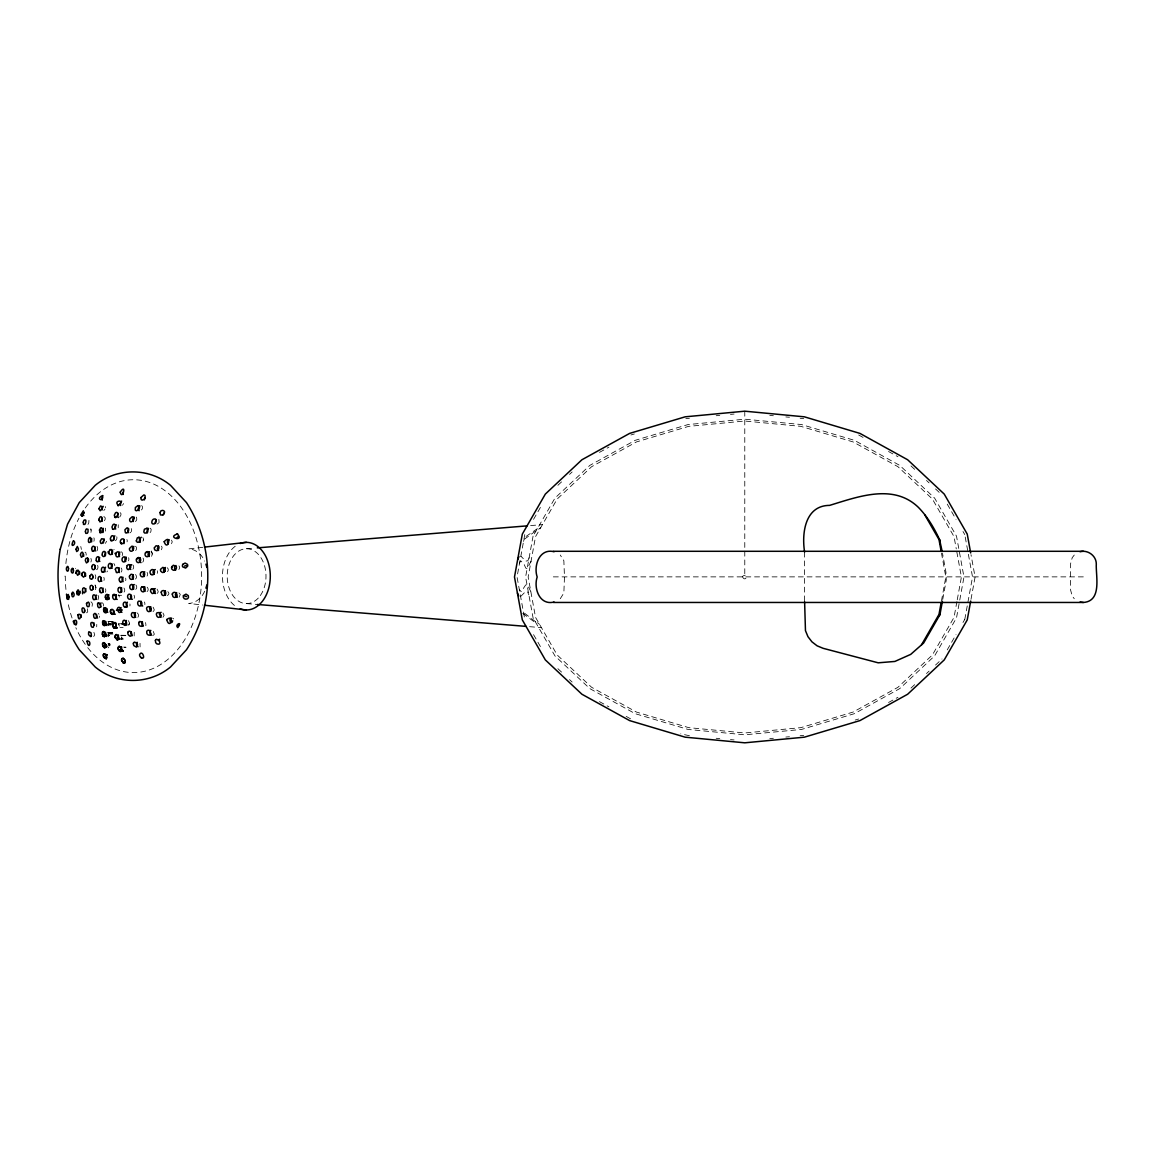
<?xml version="1.0" encoding="UTF-8"?>
<svg xmlns="http://www.w3.org/2000/svg" width="1154" height="1154" viewBox="0 0 1154 1154"><rect width="100%" height="100%" fill="white"/><g stroke="black" fill="none" stroke-linecap="round" stroke-linejoin="round"><path stroke-width="0.75" stroke-dasharray="5 3.75" d="M99.576 616.121L99.532 617.376M103.644 606.095L103.341 604.133A2.51 1.515 78 0 0 102.288 602.835M95.075 584.905L95.941 587.876L95.147 590.184M108.447 625.367L108.808 623.261L112.053 623.362M108.664 634.7L108.245 636.272M143.413 539.957L143.37 538.658A2.51 1.962 -74.5 0 0 142.793 537.649M151.261 551.828L152.328 553.256L151.823 555.781A2.669 2.207 -81.8 0 1 151.376 556.242M81.4 549.419L80.78 546.491M129.897 605.937L129.998 605.316A2.596 1.962 81.2 0 0 129.897 603.989M524.796 534.562L517.035 577L524.796 619.438M941.476 600.845L945.833 577L941.476 553.155M942.717 599.46L946.28 579.972L945.919 572.009L942.472 553.17M956.911 601.566L954.026 617.376L932.389 654.982L897.956 687.294L853.094 712.076L800.847 727.655L744.777 732.978L688.722 727.655L636.474 712.076L591.613 687.294L557.18 654.982L535.543 617.376L528.157 577L535.543 536.624L557.18 499.018L591.613 466.706L636.474 441.924L688.722 426.345L744.777 421.022L800.847 426.345L853.094 441.924L897.956 466.706L932.389 499.018L954.026 536.624L956.277 548.915M957.243 599.82L961.412 577L956.594 550.674M964.773 619.438L972.534 577L964.773 534.562M971.004 599.315L975.087 577L971.004 554.685M121.79 638.176L121.213 639.648L121.66 638.753M128.397 620.679L129.565 622.987L128.397 625.309M106.615 541.269L105.389 543.375M519.588 563.037L520.339 561.233M529.109 557.815L527.811 560.786L525.719 561.118L521.045 556.329M531.042 561.219L527.32 568.677L525.748 568.071L523.916 563.902L520.872 560.959M523.541 541.414L523.873 540.288M105.288 531.128L105.504 530.465A2.784 1.659 -70.4 0 0 105.49 528.604L105.274 528.157M96.691 626.824L96.763 624.401M118.198 527.782L118.271 524.753M157.232 573.365L157.478 572.745A2.452 2.164 -85.4 0 0 157.276 570.797M123.622 503.591L122.468 505.25M108.894 646.99L108.072 647.841M204.691 591.223C201.892 597.642 196.021 603.138 188.751 603.441L202.729 605.028M104.956 509.102L103.802 510.558M533.552 519.343L541.442 505.668M947.246 649.861L956.017 634.657M962.999 622.482L964.744 619.438M108.288 636.359L108.187 632.926L112.89 633.387L108.418 633.431M105.346 592.19L105.533 591.887A2.568 1.616 84.3 0 0 105.418 588.785M161.416 549.751L162.079 547.876A2.467 2.135 -77.1 0 0 161.387 546.159M147.02 576.048L147.38 575.514A2.524 2.106 -87.1 0 0 147.048 572.442M171.499 543.722L172.249 541.846L171.528 540.13M167.575 571.692L168.195 570.538A2.452 2.164 -85.4 0 0 167.994 568.605L167.142 567.681M178.856 569.485L179.534 568.331A2.395 2.193 -83 0 0 179.317 566.398L178.928 565.878M1074.273 555.031L1072.225 557.685L1070.494 564.075L1070.494 589.665L1072.225 596.07L1074.273 598.724M560.267 598.724L563.859 592.983L564.479 577L563.859 560.772L560.267 555.031M134.153 635.897L134.253 632.305M524.363 539.221L536.639 530.321M119.727 517.035L120.781 515.362A2.784 1.803 -67.6 0 0 120.881 513.458L119.973 512.434A2.467 1.601 -67.6 0 0 119.526 512.405M537.389 528.633L524.479 537.519M540.764 527.537L538.658 529.224M140.081 646.918L140.023 643.312M97.975 599.748L98.696 597.094A2.51 1.442 81 0 0 97.989 595.377M557.887 485.315L561.782 481.68M569.528 474.395L572.124 471.972M910.982 688.087L914.877 684.452M926.489 673.532L929.085 671.123M935.533 665.05L942.01 658.992M135.379 521.493L135.869 521.089A2.784 2.106 -65.7 0 0 136.807 519.257L136.561 517.468A2.452 1.861 -65.7 0 0 135.768 516.819M147.063 591.569L147.51 591.209A2.51 2.077 81.8 0 0 148.087 588.785L147.539 587.602A2.669 2.207 81.8 0 0 147.092 587.155M157.045 593.416L157.521 593.055A2.452 2.135 77.1 0 0 158.17 591.31L157.016 589.002M520.8 596.387L525.488 591.598L527.58 591.93L528.864 594.901M179.115 597.195L180.312 594.411L178.581 592.478M153.035 611.519L153.511 611.202A2.467 2.063 70.9 0 0 154.203 609.528L153.093 607.134M162.959 617.26L164.113 615.284L162.945 612.976M599.46 452.368L608.908 447.161M888.508 702.497L897.956 697.29M129.854 532.874L130.359 532.614A2.654 1.991 -73 0 0 130.82 532.196M167.186 595.522L168.21 594.945A2.452 2.135 77.1 0 0 168.873 593.199L167.215 590.588M156.987 524.031L157.593 523.829A2.943 2.409 -59.3 0 0 158.17 523.454M630.906 434.986L634.339 433.962M855.215 720.024L858.663 719.014M128.959 624.963L129.508 623.838M152.66 635.364L153.208 635.263A2.395 1.947 59.3 0 0 154.29 634.051L153.02 630.834M202.729 547.313L188.751 548.9C196.021 549.203 201.892 554.699 204.691 561.118M93.705 636.561L94.715 634.844L93.892 632.334M685.837 418.613L689.414 418.282M716.201 415.728L719.779 415.411M730.496 414.401L734.074 414.041M769.79 738.589L773.368 738.271M785.86 737.06L789.437 736.742M800.155 735.718L803.732 735.386M246.595 548.741L253.736 548.164M530.638 525.575L542.452 524.623M119.929 627.56L123.146 627.56M120.622 639.114L123.262 639.1M64.84 576.163L65.288 576.163A96.417 68.173 -90 0 0 66.254 592.334M553.314 576.87L1083.39 576.87M108.087 621.429L115.155 621.472M108.115 621.472L115.4 621.905M121.978 623.795L118.328 623.723L119.021 624.804M107.437 624.025L110.582 624.025M107.639 624.487L112.342 624.617M107.971 625.006L111.044 625.006M108.101 632.767L112.717 632.81M112.948 634.051L108.635 634.137M105.663 634.931L109.601 635.436L105.88 635.392M120.752 635.277L125.685 635.349M119.05 638.826L123.074 638.826M108 643.499L109.702 643.456M109.024 645.908L108.361 643.975L109.962 643.889M108.361 643.975L110.164 644.552L108.62 644.509M110.207 645.158L108.981 645.692M123.694 647.048L125.8 647.12M125.887 635.652L121.069 635.638L121.747 637.008M126.002 647.423L124.127 647.538M86.536 612.846L87.704 611.937L87.589 609.413A2.467 1.255 78.1 0 0 87.343 608.836M246.595 603.6L257.342 604.465M529.614 626.68L541.442 627.632M769.79 415.411L773.368 415.728M785.86 416.94L789.437 417.258M800.155 418.282L803.732 418.613M689.414 735.718L680.687 733.857M716.201 738.271L719.779 738.589M730.496 739.599L734.074 739.959M90.935 601.883L91.325 602.085A2.51 1.442 81 0 1 92.392 604.162L92.046 606.485L90.719 606.744M858.663 434.986L863.38 437.597M888.508 451.502L897.956 456.71M599.46 701.632L608.908 706.839M626.189 716.403L630.906 719.014M172.84 618.284L173.691 618.89M537.461 622.713L539.582 624.401M535.427 621.588L524.003 612.788M137.124 612.904L137.6 613.293A2.669 2.077 74.5 0 1 138.437 615.096L138.451 615.76A2.669 2.077 74.5 0 1 137.182 617.722M522.762 613.365L536.206 623.304M910.982 465.913L914.877 469.548M926.489 480.468L929.085 482.877M935.533 488.95L939.428 492.585M557.887 668.685L561.782 672.32M569.528 679.605L572.124 682.028M95.075 585.583L95.378 585.943A2.539 1.572 86.5 0 1 95.941 587.775M158.877 519.401L159.079 522.358A2.943 2.409 -59.3 0 1 158.675 522.964M123.94 588.006L124.531 589.074A2.553 1.933 81.2 0 1 124.069 592.06M90.863 528.893L91.137 531.749A2.452 1.255 -78.1 0 1 90.921 532.369M947.246 504.139L956.017 519.343M962.999 531.518L964.744 534.562M533.552 634.657L541.442 648.332M145.534 622.569L145.995 625.136A2.452 1.976 67.2 0 1 145.75 625.67M118.617 624.083L119.309 626.117M108.389 621.862L108.837 623.29M131.282 528.59L131.643 529.729A2.654 1.991 -73 0 1 131.195 531.662M90.805 529.095L91.281 530.263M151.448 550.992L152.386 554.18M530.811 591.497L527.162 584.458L525.589 585.064L521.233 591.656L519.358 589.68M88.945 520.367L88.771 522.834A2.395 1.067 -75.4 0 1 87.949 524.406M121.646 636.878L121.877 637.672M121.776 637.542L121.891 638.306M804.612 552.131L804.612 601.869M744.777 411.185L744.777 577M150.135 528.229A2.452 1.976 -67.2 0 1 151.145 529.527L150.9 531.489A2.784 2.236 -67.2 0 1 150.092 532.585M141.553 505.697A2.395 1.818 -58.3 0 1 142.317 506.346L142.49 508.135A2.957 2.236 -58.3 0 1 141.423 509.953M114.78 565.662A2.553 1.803 -86.6 0 0 114.174 563.945A2.553 1.774 -86.9 0 0 113.784 563.585M116.77 536.783A2.669 1.789 -73.7 0 1 116.568 539.336L115.847 540.361A2.669 1.789 -73.7 0 1 115.342 540.721M95.061 574.721A2.582 1.587 -88.8 0 1 95.58 575.716L95.71 576.351A2.553 1.572 88.8 0 1 95.219 578.774M90.877 558.421A2.669 1.471 -84.5 0 1 91.108 558.911L91.296 560.137A2.51 1.385 -84.5 0 1 90.877 562.027M96.503 569.687A2.582 1.587 -88.8 0 0 97.571 568.749L97.801 568.186A2.582 1.601 -86.5 0 0 96.734 564.623M84.978 552.218A2.784 1.356 -82.7 0 1 85.886 552.78L86.218 554.511A2.467 1.197 -82.7 0 1 86.146 555.175M107.495 570.97A2.553 1.731 -88.7 0 1 106.86 571.922M96.748 550.992A2.524 1.442 -81 0 0 97.686 548.756L97.686 548.092A2.654 1.529 -81 0 0 96.777 546.304M93.806 537.807A2.784 1.428 -78.1 0 1 94.181 538.73L94.08 540.678A2.452 1.255 -78.1 0 1 93.863 541.298M126.853 539.495A2.51 1.89 -73 0 1 127.099 540.014L127.214 540.635A2.51 1.89 -73 0 1 127.041 541.861M135.436 546.304A2.51 1.962 -74.5 0 1 136.446 547.602L136.489 548.9A2.51 1.962 -74.5 0 1 135.624 550.516M143.413 539.928A2.51 1.962 -74.5 0 1 142.937 541.111M121.199 572.067A2.568 1.875 -87.8 0 0 121.862 569.658A2.553 1.832 -88.2 0 0 121.473 568.46A2.553 1.846 -87.2 0 0 121.112 568.013M105.331 506.577A2.943 1.644 -65.6 0 1 105.36 507.774M103.73 516.761A2.452 1.471 -70.4 0 1 104.163 516.718L105.072 517.598A2.784 1.659 -70.4 0 1 105.086 519.459L104.192 521.204A2.452 1.471 -70.4 0 1 103.773 521.579M75.399 568.374A2.943 1.168 -87 0 1 75.688 568.331M234.435 605.461A33.812 23.917 -90 0 1 222.52 573.956A33.812 23.917 -90 0 1 237.234 544.933M98.205 613.524A2.51 1.515 78 0 1 98.97 614.26M135.422 574.62A2.582 2.034 -88.5 0 1 136.172 575.543L136.446 576.812A2.568 2.034 88.5 0 1 135.48 579.034M134.008 595.248A2.568 1.991 83 0 1 134.124 598.378M142.966 558.089A2.51 2.077 -81.8 0 1 143.601 560.483L143.067 561.695A2.669 2.207 -81.8 0 1 142.634 562.142M144.38 601.984A2.669 2.164 77.4 0 1 144.683 602.576L144.928 603.888A2.669 2.164 77.4 0 1 144.827 604.624M125.613 580.693A2.553 1.875 88.6 0 0 125.786 580.073L125.844 579.409A2.568 1.89 89.5 0 0 125.57 578.125M135.811 584.934A2.568 2.019 85.5 0 1 135.696 589.362M132.609 564.796A2.568 2.005 -85.5 0 1 132.811 569.211M121.314 551.872A2.553 1.832 -79.7 0 1 121.747 552.102L122.108 552.521A2.582 1.904 -80.1 0 1 122.18 555.593M113.77 549.535A2.568 1.774 -80 0 1 114.232 549.564M128.527 557.728A2.568 1.933 -81.2 0 1 128.873 559.589L128.714 560.238A2.596 2.005 -83 0 1 128.455 560.844M103.802 577.389A2.568 1.572 88.8 0 1 103.947 580.491M118.271 594.844A2.553 1.818 79.7 0 1 118.674 595.276L118.992 595.839A2.553 1.818 79.7 0 1 119.266 597.094M85.252 507.991A96.417 68.173 -90 0 1 180.976 507.01A96.417 68.173 -90 0 1 183.039 642.345A96.417 68.173 -90 0 1 87.387 647.235M85.252 644.35A96.417 68.173 -90 0 1 75.832 627.675M72.053 618.025A96.417 68.173 -90 0 1 67.61 601.119M65.879 563.585A96.417 68.173 -90 0 1 78.962 518.247M533.061 536.148L525.604 577L533.061 617.852L554.959 655.905L589.795 688.592L635.19 713.677L688.058 729.443L744.777 734.809L801.511 729.443L854.378 713.677L899.774 688.592L934.61 655.905L956.507 617.852L963.965 577L956.507 536.148L934.61 498.095L899.774 465.408L854.378 440.323L801.511 424.557L744.777 419.19L688.058 424.557L635.19 440.323L589.795 465.408L554.959 498.095L533.061 536.148M742.31 576.524C745.801 583.809 749.653 571.244 742.31 576.524M121.559 595.32L118.083 595.32L121.588 595.363M112.457 632.378L107.812 632.378L112.443 632.334M260.314 595.565A27.422 19.387 -90 0 0 251.615 549.679A27.422 19.387 -90 0 0 227.857 583.26A27.422 19.387 -90 0 0 260.314 595.565"/><path stroke-width="1.5" d="M91.671 548.828L92.233 551.021L93.344 551.251M73.366 569.773L73.034 568.763A2.943 1.168 -87 0 0 72.226 568.374C69.182 570.855 73.553 576.365 73.438 570.408M76.597 570.408L75.616 573.394M84.747 611.375L84.516 609.413A2.467 1.255 78.1 0 0 83.607 607.999L82.554 607.927A2.784 1.428 78.1 0 0 81.963 609.269L82.194 611.231A2.467 1.255 78.1 0 0 83.102 612.659L84.43 612.399L84.689 610.062M95.248 565.518A2.51 1.385 -84.5 0 0 94.873 566.729L95.075 568.633M105.605 635.421L105.504 634.051L106.702 636.402A2.452 1.471 70.4 0 1 106.24 635.912L103.168 635.912L102.374 634.195A2.784 1.659 70.4 0 1 102.461 632.378L102.663 631.873M115.66 624.53L115.833 625.973M115.717 625.295L116.078 623.506M116.208 625.987L115.89 627.79M102.1 508.726L102.129 509.924M88.166 560.469L87.56 558.074L86.103 558.32A2.51 1.385 -84.5 0 0 85.382 560.656L86.449 562.921L87.863 562.027A2.51 1.385 -84.5 0 0 88.295 560.137L88.238 559.488M98.797 520.382L99.807 517.324A2.452 1.471 -70.4 0 1 101.09 516.718L101.999 517.598A2.784 1.659 -70.4 0 1 102.014 519.459L101.119 521.204A2.452 1.471 -70.4 0 1 99.835 521.824L98.898 519.084M95.681 597.094A2.51 1.442 81 0 0 94.614 595.017L93.835 594.815A2.669 1.529 81 0 0 92.753 596.301L92.753 597.613A2.51 1.442 81 0 0 93.82 599.691L95.292 599.431L95.753 596.301A2.51 1.442 81 0 1 96.431 595.089M94.989 568.359L94.83 567.306M118.573 636.878L118.126 639.648A2.467 1.601 67.6 0 1 116.785 639.59L115.328 637.513L115.775 634.743A2.467 1.601 67.6 0 1 117.117 634.801L118.429 636.359M152.948 588.598L152.862 589.463L151.217 589.175A2.51 2.077 81.8 0 0 150.64 591.598L152.213 593.531L154.448 593.055A2.452 2.135 77.1 0 0 155.098 591.31L153.944 589.002L151.419 589.016M155.242 588.598L154.232 589.175A2.51 2.077 81.8 0 0 153.655 591.598L154.232 592.795A2.784 2.409 77.1 0 0 155.285 593.531M85.468 573.177L85.511 576.293M92.825 575.99L92.753 576.639A2.51 1.37 88.1 0 0 92.911 577.938M102.504 621.919L103.413 625.093M102.547 622.006L103.37 620.794A2.51 1.601 75.5 0 1 105.072 621.429L105.807 624.502L104.653 625.728A2.452 1.471 70.4 0 1 103.37 625.006L106.485 625.093A2.452 1.471 70.4 0 0 106.904 625.497M82.569 589.535L82.554 590.43A2.452 1.197 82.7 0 0 83.088 592.218L84.487 592.853L85.396 591.021A2.51 1.399 84.5 0 0 84.862 588.554L84.545 588.151A2.654 1.442 88.1 0 0 82.843 588.612L82.641 589.103M82.583 593.805L82.525 591.858M85.886 588.612L85.627 590.43A2.452 1.197 82.7 0 0 85.915 591.699M81.083 614.736L81.314 617.26M121.574 651.116L121.459 646.831M171.412 567.739L173.345 565.244L176.158 566.398A2.395 2.193 -83 0 1 176.36 568.331L175.148 569.903A2.957 2.712 -83 0 1 173.23 570.191L171.715 569.009L171.773 566.455M94.671 548.828L94.787 548.164A2.51 1.442 -81 0 1 95.263 547.01M80.174 591.295L80.145 593.243M941.174 602.547L938.981 614.462L921.483 644.898M804.612 601.869L805.463 630.647L807.959 636.676L811.94 641.84L817.104 645.822L823.134 648.317L878.194 662.814L894.869 661.444L910.708 654.39L923.633 643.009L939.947 614.649L942.4 601.234M970.687 601.032L967.24 619.914L944.232 659.915L907.635 694.246L859.932 720.601L804.396 737.175L744.777 742.815L685.173 737.175L629.637 720.601L581.933 694.246L545.337 659.915L522.329 619.914L514.482 577L522.329 534.086L545.337 494.085L581.933 459.754L629.637 433.399L685.173 416.825L744.777 411.185L804.396 416.825L859.932 433.399L907.635 459.754L944.232 494.085L967.24 534.086L970.687 552.968M100.268 604.292A2.51 1.515 78 0 0 98.797 602.864L97.571 603.802L97.773 606.355A2.51 1.515 78 0 0 99.244 607.797L100.528 606.687L100.326 604.133M105.389 554.814L105.533 554.165A2.596 1.731 -81 0 0 104.971 551.857L104.653 551.598A2.553 1.659 -82.4 0 0 102.764 552.304A2.553 1.659 -82.4 0 0 102.317 555.117M118.285 635.508L118.17 636.085A2.784 1.803 67.6 0 0 118.545 638.032L119.41 639.244M91.916 566.484L91.83 567.393A2.582 1.587 -88.8 0 0 92.738 569.47L93.113 569.658A2.582 1.587 -88.8 0 0 94.614 568.749L94.844 568.186A2.582 1.587 -86.5 0 0 94.34 564.97A2.582 1.587 -86.5 0 0 92.248 565.532L92.104 565.864M111.693 566.802L111.65 566.975A2.553 1.774 -86.9 0 1 110.611 568.302L110.164 568.475A2.553 1.774 -86.9 0 1 108.462 564.854L109.067 563.844A2.553 1.774 -86.9 0 1 111.231 563.945A2.553 1.803 -86.6 0 1 111.794 566.326L111.231 563.945M144.365 499.898L144.914 497.677M91.397 635.941L91.051 632.897L88.959 631.7A2.943 1.471 70.2 0 0 88.584 633.157C87.603 635.868 92.522 636.705 90.546 636.561M105.562 635.335L104.451 636.633A2.452 1.471 70.4 0 1 103.168 635.912C101.249 633.719 108.058 635.739 104.668 632.248A2.452 1.471 70.4 0 0 103.384 631.526M136.446 559.373L136.374 559.661A2.539 1.991 -85.5 0 0 137.009 562.056L137.975 562.604A2.669 2.207 -81.8 0 0 140.052 561.695L140.586 560.483A2.51 2.077 -81.8 0 0 139.966 558.089C137.773 555.81 134.153 561.969 138.48 557.526M121.3 543.722L121.531 542.885C118.848 542.928 120.954 538.081 123.045 538.846A2.51 1.89 -73 0 1 124.084 540.014L124.199 540.635A2.654 1.991 -73 0 1 122.915 543.52L121.444 543.808L120.434 542.683M116.006 627.213L115.732 625.843M99.345 530.018L100.355 532.831A2.51 1.587 -75.5 0 0 101.999 531.72L102.533 529.167L101.494 527.724A2.452 1.471 -70.4 0 0 100.21 528.344L99.821 532.585M102.417 530.018L102.821 532.571L103.283 528.344M517.656 559.632L518.939 556.661M101.884 571.692L101.898 571.648A2.553 1.587 -86.5 0 1 101.48 569.095A2.553 1.587 -86.5 0 1 102.648 567.249L103.514 567.249A2.568 1.745 -88 0 1 104.567 568.417L104.74 569.023A2.553 1.731 -88.7 0 1 103.499 572.182L101.898 571.648L103.254 572.24M205.931 588.165L206.898 584.876M104.148 657.679L103.485 656.352A3.174 1.616 61.2 0 1 103.297 654.534C104.927 652.169 107.798 657.318 106.197 658.862M102.187 518.42L102.216 521.377M939.385 615.616L940.135 613.639M102.259 508.063L103.24 506.317M164.878 571.158L165.123 570.538A2.452 2.164 -85.4 0 0 164.921 568.605L162.902 567.35L160.594 569.283A2.452 2.164 -85.4 0 0 160.795 571.216L162.209 572.384A2.784 2.452 -85.4 0 0 163.998 572.11L164.878 571.158L163.998 572.11M103.514 654.203L103.528 656.438M126.651 606.47L127.041 605.316A2.596 1.947 81.2 0 0 125.887 602.46L125.397 602.2A2.568 1.89 80.1 0 0 123.247 604.061A2.568 1.89 80.1 0 0 124.892 607.148L126.651 606.47A2.51 1.875 73 0 1 125.382 607.249M121.574 646.961L121.3 647.985L119.453 646.384M121.66 650.524L120.881 651.577A2.38 1.486 61.9 0 1 119.468 651.015L118.905 650.409M150.409 630.603L150.034 633.488A2.957 2.409 59.3 0 0 151.448 635.032M131.195 631.656L130.878 632.753A2.784 1.962 66 0 0 131.383 634.714L132.234 635.71M125.425 557.959L125.151 558.565A2.553 1.933 -81.2 0 0 125.685 561.522M84.747 576.062L83.492 577.173L82.295 575.731M102.648 643.499L103.528 642.72A2.395 1.342 65.6 0 1 104.798 643.456C108.447 646.557 104.062 649.197 102.648 645.23A2.957 1.644 65.6 0 1 102.605 643.413M105.735 646.99L104.855 647.755A2.395 1.327 65.6 0 1 103.571 647.033L104.899 647.841M115.443 635.061L115.198 636.849M118.516 635.061L118.271 636.215A2.784 1.803 67.6 0 0 118.646 638.162L118.992 638.753M118.458 639.33L117.996 635.638M172.653 620.78C171.542 626.088 167.719 618.342 171.585 618.082M178.913 625.728C182.029 621.083 174.196 625.064 177.86 627.617L178.913 625.728L177.788 624.848M163.06 514.713L164.113 512.881M114.938 614.245A2.51 1.688 73.7 0 1 114.506 613.899L110.697 612.702A2.51 1.688 73.7 0 1 110.625 610.351L110.957 609.846A2.539 1.76 79.5 0 1 112.703 609.586L113.914 611.533A2.51 1.688 73.7 0 1 113.799 613.423L113.193 614.188A2.51 1.688 73.7 0 1 111.39 613.769L111 613.279M145.361 553.011L145.101 553.747A2.51 2.077 -81.8 0 0 145.736 556.141L146.731 556.69A2.669 2.207 -81.8 0 0 148.808 555.781L149.342 554.569A2.51 2.077 -81.8 0 0 148.707 552.175C146.904 550.054 143.356 554.973 147.481 551.626M97.571 603.802L98.09 602.936M118.155 513.342L117.333 515.867L118.328 517.482M153.785 573.899L154.405 572.745A2.452 2.164 -85.4 0 0 154.203 570.797L153.367 569.874A2.669 2.236 -87.1 0 0 151.708 569.643L150.366 570.855A2.524 2.106 -87.1 0 0 150.684 573.942L151.131 574.346M102.735 621.472L103.341 620.708M128.556 528.633L127.733 531.114L128.397 532.658M124.156 539.538L123.983 543.563M130.878 595.089L130.849 595.132A2.582 1.947 81.2 0 0 132.349 599.272M121.675 587.905L121.329 588.367A2.568 1.846 86.8 0 0 121.358 591.483L121.733 591.973M112.01 563.844L111.318 566.83A2.568 1.76 -87.3 0 0 112.212 568.258M131.138 598.363L130.791 598.825A2.582 1.947 81.2 0 1 127.661 595.709L128.238 594.671A2.568 1.976 83 0 1 129.695 594.223L130.2 594.411A2.568 1.991 83 0 1 131.152 598.378M81.357 575.067L81.876 574.202A2.452 1.154 -87.5 0 0 82.136 572.961M130.402 565.272L130.2 565.518A2.568 2.005 -85.5 0 0 130.791 569.456M124.805 663.074L124.964 660.434M100.384 581.356L100.715 580.996A2.568 1.572 88.8 0 0 100.513 576.928A2.568 1.572 88.8 0 0 98.162 578.212A2.568 1.572 88.8 0 0 99.576 581.616L99.706 581.587M149.876 631.382L150.799 630.387M158.56 640.571L159.656 639.258A2.395 1.947 59.3 0 0 158.574 640.47M122.988 577.245L122.31 578.183A2.553 1.875 88.6 0 0 122.67 581.27L123.074 581.674M116.179 524.652L114.967 526.989L115.688 529.066M119.107 646.485L118.097 647.293L118.357 649.298M118.718 646.644L118.184 648.62M121.819 658.746L123.449 658.487M140.341 558.002L139.36 559.661A2.51 2.077 -81.8 0 0 139.995 562.056L140.99 562.604M121.617 501.096L120.261 503.432L120.68 505.51M156.107 519.574L155.054 523.195M133.388 574.649L132.436 576.221A2.568 2.034 88.5 0 0 133.446 579.077M80.506 555.016L81.4 557.295L82.699 556.387A2.467 1.197 -82.7 0 0 83.131 554.511L82.814 552.78A2.784 1.356 -82.7 0 0 81.905 552.218L80.953 553.141A2.467 1.197 -82.7 0 0 80.506 555.016M115.789 627.661L115.559 628.108A2.467 1.601 67.6 0 1 114.217 628.05L113.236 627.084M104.336 539.005L103.37 541.558A2.669 1.601 -78 0 0 103.586 542.755M158.603 546.058L157.42 548.395A2.467 2.135 -77.1 0 0 158.127 550.112L158.603 550.472M113.525 623.319L112.904 624.098A2.669 1.789 73.7 0 0 113.005 626.622L116.467 627.271M134.181 517.093L132.912 518.896A2.337 1.644 -66 0 0 132.753 520.425L133.013 521.132A2.452 1.861 -65.7 0 0 133.345 521.536M177.024 537.591L178.452 536.379M141.899 586.968L141.452 587.328A2.51 2.077 81.8 0 0 140.875 589.752L141.437 590.935A2.669 2.207 81.8 0 0 143.529 591.786L144.51 591.209A2.51 2.077 81.8 0 0 145.087 588.785L144.524 587.602A2.669 2.207 81.8 0 0 142.995 586.722L141.899 586.968L142.807 586.722M144.914 586.968L144.466 587.328A2.51 2.077 81.8 0 0 143.889 589.752L144.438 590.935A2.669 2.207 81.8 0 0 144.899 591.382M102.706 631.959L103.427 631.613A2.467 1.471 70.4 0 1 104.711 632.334L104.74 632.378M175.898 565.503L174.672 567.076A2.395 2.193 -83 0 0 174.889 569.009L175.783 569.932M139.894 505.971L138.292 508.207L138.451 510.01A2.395 1.818 -58.3 0 0 139.23 510.659M133.864 546.405L132.45 548.525L132.753 550.386M104.091 607.942L105.317 607.668M106.096 612.702L106.413 612.341A2.51 1.601 75.5 0 0 106.904 610.87L106.197 608.403M165.426 590.704L164.286 592.161L164.921 594.671A2.784 2.409 77.1 0 0 165.411 595.118M148.477 528.344L146.89 531.763A2.452 1.976 -67.2 0 0 147.452 532.759M131.21 564.695L130.46 565.215L131.066 564.739M176.663 592.593L175.321 594.699L176.1 596.56A2.943 2.654 71.1 0 0 177.24 597.31M150.813 606.73L150.337 607.047A2.467 2.063 70.9 0 0 149.659 608.706L150.294 610.61A2.784 2.337 70.9 0 0 150.77 611.101M93.82 625.064L93.359 627.185L92.248 627.3A2.452 1.356 73.9 0 1 91.18 625.987L90.777 624.04A2.784 1.529 73.9 0 1 91.281 622.583L92.392 622.468A2.452 1.356 73.9 0 1 93.46 623.766L94.022 625.367M149.616 551.771L148.116 553.747A2.51 2.077 -81.8 0 0 148.751 556.141L149.212 556.502M102.634 495.556C94.945 498.802 103.802 502.726 102.663 495.6M169.176 539.711L167.344 541.702L167.965 544.097M127.344 532.614L126.839 532.874A2.524 1.89 -73 0 1 125.382 532.658L124.906 529.787L126.983 527.854A2.51 1.875 -73 0 1 128.527 529.109L128.642 529.729A2.51 1.875 -73 0 1 127.416 532.441M177.687 533.941C165.599 537.389 185.448 542.366 177.081 533.812M137.138 642.273L136.518 643.773A2.943 2.034 59.4 0 0 137.153 645.721L138.076 646.73M73.351 540.721C69.052 549.261 77.102 544.226 73.914 540.923M144.755 571.894L143.601 573.019A2.524 2.106 -87.1 0 0 143.918 576.106L144.38 576.51M165.354 567.451L163.666 569.283A2.452 2.164 -85.4 0 0 163.868 571.216L164.243 571.735M124.43 663.233L125.18 661.098M141.307 537.259L139.562 538.932L139.418 540.88A2.51 1.962 -74.5 0 0 140.427 542.178M121.156 651.303L119.352 650.885L123.002 651.245M122.122 658.429L122.973 658.285M161.142 612.327L160.117 612.788A2.467 2.063 70.9 0 0 159.44 614.462L161.113 617.202M103.773 653.943L104.12 653.856A2.308 1.183 61.2 0 1 105.403 654.578L106.139 655.674M184.611 566.023L186.256 565.575M90.084 537.49L89.348 537.851A2.452 1.255 -78.1 0 0 88.512 539.408L88.411 541.356A2.784 1.428 -78.1 0 0 89.103 542.524L90.171 542.236A2.452 1.255 -78.1 0 0 91.007 540.678L90.084 537.49L90.719 537.807M106.846 594.598L106.384 594.598A2.596 1.673 82.4 0 0 105.346 597.108L106.038 598.984A2.568 1.717 81 0 0 107.726 599.532A2.568 1.717 81 0 0 108.764 597.7L108.101 595.233A2.539 1.688 81 0 0 106.817 594.512A2.568 1.717 81 0 1 108.087 595.262M939.544 539.423L942.154 551.453M140.745 657.419C146.558 661.184 142.086 648.736 139.547 654.78A2.943 2.034 59.4 0 0 140.182 656.741L141.553 657.968M137.86 505.611L135.364 507.544L135.292 510.01A2.395 1.818 -58.3 0 0 136.576 510.732L138.249 509.967A2.957 2.236 -58.3 0 0 139.317 508.135C140.572 506.678 136.778 504.846 138.826 505.942M155.285 569.557L153.367 570.855A2.524 2.106 -87.1 0 0 153.698 573.942L154.146 574.346M1080.057 551.727C1087.861 549.492 1096.43 555.925 1096.3 564.075C1095.68 575.933 1102.258 601.176 1083.39 602.46L553.314 602.46M554.108 602.027C539.711 605.763 533.364 588.439 537.173 577C533.35 565.532 539.567 547.977 554.108 551.727M204.474 547.111L246.393 542.351M117.896 505.697C127.358 499.624 111.996 499.595 118.573 505.64M257.313 547.876L527.061 525.878M103.687 656.655L106.081 658.804L106.557 658.112A3.174 1.616 61.2 0 0 106.384 656.294L105.432 654.621L106.976 654.621M139.345 537.346L137.283 537.836L136.403 540.88M123.478 662.656L121.776 660.939M553.314 551.295L1083.39 551.295M105.389 597.195L108.346 597.195L109.01 598.984M105.476 597.815L108.476 597.902M106.009 598.897L108.966 598.897M117.665 609.932L122.353 610.004M104.076 608.129A2.51 1.601 75.5 0 0 103.615 610.235L106.644 610.264L107.409 612.067M103.644 610.264L106.788 610.884M103.745 610.841L106.832 611M107.019 611.461L103.817 611M107.091 611.591L104.033 611.505L104.798 612.471M111.39 613.769L114.405 613.769A2.51 1.688 73.7 0 0 114.852 614.116M112.154 622.626L115.616 622.626M112.226 623.131L115.645 623.131M102.764 623.953L105.822 623.91L106.442 625.006M121.935 623.723L125.526 623.723M102.793 624.025L105.865 624.025M103.009 624.487L106.154 624.617M102.389 634.267L105.447 634.195A2.784 1.659 70.4 0 1 105.533 632.378A2.784 1.659 70.4 0 0 105.403 634.109L105.447 634.195M102.518 634.772L105.591 634.772M102.85 635.479L105.908 635.436M102.879 635.522L105.952 635.522M119.05 638.826L115.472 638.032A2.784 1.803 67.6 0 1 115.097 636.085M119.295 639.114L116.684 639.46A2.467 1.601 67.6 0 0 118.025 639.518M102.706 645.389L106.63 645.317M102.894 645.937L106.716 646.052M103.196 646.514L106.86 646.557L103.269 646.644M123.189 650.596L118.53 649.817M105.793 655.054L107.264 655.169M103.846 657.174L105.216 658.285M116.424 610.293L121.026 610.307M123.247 662.309L121.545 660.276M122.194 624.098L125.772 624.098M118.992 646.355L120.521 647.048M257.342 604.465L526.022 626.377M204.474 605.23L246.393 609.99M1080.057 602.027L1083.39 602.46M104.495 636.719L103.225 635.998M123.348 658.357L125.079 660.564M91.339 585.251L92.089 585.583A2.539 1.572 86.5 0 1 92.955 588.439L92.017 590.271L90.906 590.04A2.524 1.399 84.5 0 1 90.041 587.862A2.524 1.399 84.5 0 1 90.603 585.655M184.914 596.243L186.559 596.618M147.063 528.229L144.409 529.21L143.817 531.763A2.452 1.976 -67.2 0 0 144.827 533.061L146.486 532.946A2.784 2.236 -67.2 0 0 147.827 531.489L147.063 528.229L147.856 528.979M117.189 599.416L117.044 599.373A2.582 1.774 80 0 1 116.078 595.017M124.098 663.348L122.988 662.67L123.608 663.146M149.443 630.546L151.131 634.051A2.395 1.947 59.3 0 1 150.049 635.263L148.289 635.032A2.957 2.409 59.3 0 1 146.875 633.488L146.731 631.555A2.452 1.976 67.2 0 1 149.371 630.531M105.62 567.249A2.553 1.587 -86.5 0 0 104.437 569.095A2.553 1.587 -86.5 0 0 104.798 571.562L105.057 571.778M115.256 517.482L114.289 515.218L115.501 512.881A2.467 1.601 -67.6 0 1 116.9 512.434L117.809 513.458A2.784 1.803 -67.6 0 1 117.708 515.362L116.655 517.035A2.467 1.601 -67.6 0 1 115.256 517.482L114.563 516.934M127.43 606.946L127.373 606.917A2.568 1.89 80.1 0 1 127.387 602.215M120.506 581.876L120.579 581.919A2.553 1.875 88.6 0 0 122.843 580.073L122.901 579.409A2.568 1.89 89.5 0 0 120.492 576.971L119.194 578.818A2.553 1.875 88.6 0 0 119.727 581.27L120.506 581.876L119.727 581.27M121.92 612.312L121.011 611.577A2.669 1.89 72.8 0 1 120.276 609.716L120.305 609.067A2.553 1.818 79.7 0 1 121.112 607.595M155.718 519.401C152.112 516.833 149.688 525.445 154.434 523.829A2.943 2.409 -59.3 0 0 155.905 522.358L155.718 519.401L156.252 520.411M138.841 537.216L140.399 539.957A2.669 2.092 -74.5 0 1 138.999 542.077L137.917 542.322A2.669 2.092 -74.5 0 1 136.287 540.793M140.947 601.494L138.812 601.09A2.51 2.034 77.4 0 0 137.658 603.066L137.889 604.393A2.669 2.164 77.4 0 0 139.677 606.009L140.759 605.879A2.51 2.034 77.4 0 0 141.913 603.888L140.947 601.494L141.682 602.576M117.29 628.05L116.309 627.084M126.94 624.92L126.507 624.473A2.669 1.89 72.8 0 1 125.786 621.963L126.161 620.866A2.51 1.789 72.8 0 1 126.507 620.491M112.674 529.066L111.952 526.989L113.092 524.652A2.467 1.601 -67.6 0 1 114.491 524.204L115.4 525.229A2.669 1.789 -73.7 0 1 115.198 527.782L114.462 528.806A2.669 1.789 -73.7 0 1 112.544 529.109M111.044 540.62L110.322 538.543L111.404 536.206A2.51 1.688 -73.7 0 1 113.193 535.946L113.77 536.783A2.669 1.789 -73.7 0 1 113.568 539.336L112.832 540.361A2.51 1.688 -73.7 0 1 111.044 540.62L110.467 539.769M150.482 607.624L148.88 606.6L147.265 607.047A2.467 2.063 70.9 0 0 146.587 608.706L147.222 610.61A2.784 2.337 70.9 0 0 148.823 611.649L150.438 611.202A2.467 2.063 70.9 0 0 151.131 609.528L150.482 607.624L151.059 608.865M122.079 650.409L122.627 651.015A2.38 1.486 61.9 0 0 123.117 651.375M116.02 624.804L115.227 623.593M99.835 561.464L99.518 561.075A2.568 1.616 -84.3 0 1 99.691 557.454M96.864 561.464L96.316 560.541A2.568 1.616 -84.3 0 1 97.628 556.733A2.568 1.616 -84.3 0 1 99.359 559.647A2.568 1.616 -84.3 0 1 96.864 561.479L96.316 560.541M116.828 627.689L113.756 627.689M95.234 551.021L94.686 548.092A2.654 1.529 -81 0 0 93.387 546.231L92.984 546.332A2.654 1.529 -81 0 0 91.584 548.972M518.709 596.055L517.425 593.084M120.853 647.408L121.848 650.091L121.242 648.49M124.271 659.194L124.791 660.001M87.56 558.074L88.093 558.911M82.699 513.833L83.795 515.622M924.844 514.958L938.981 539.538L941.174 551.453M105.851 645.317L105.807 645.23A2.957 1.644 65.6 0 1 105.678 644.567M115.616 624.083L116.222 625.454M113.02 626.665L112.904 626.492A2.669 1.789 73.7 0 1 112.803 623.968L113.424 623.189A2.669 1.789 73.7 0 1 115.357 623.593M102.533 623.203L105.793 623.867M113.712 540.26L114.405 536.206A2.51 1.688 -73.7 0 1 114.866 535.889M118.256 649.168L118.646 649.947M108.346 597.195L108.317 597.108A2.596 1.673 82.4 0 1 108.966 594.873M99.98 591.771L99.619 590.531A2.568 1.616 84.3 0 1 101.523 587.819A2.568 1.616 84.3 0 1 102.547 591.901L102.288 592.348A2.568 1.616 84.3 0 1 99.98 591.771L99.619 590.531M76.77 592.925L77.188 594.714M105.461 555.651L105.259 555.088A2.553 1.659 -82.4 0 1 105.562 552.535M102.288 555.088L102.49 555.651A2.553 1.659 -82.4 0 0 104.004 556.488A2.553 1.659 -82.4 0 0 105.389 554.829M85.454 576.163L85.194 574.432M105.779 645.605L105.88 646.528M205.931 564.176L206.898 567.465M91.642 541.875L91.584 539.408A2.452 1.255 -78.1 0 1 91.801 538.788M101.682 497.893L102.273 500.1M940.279 541.168C934.711 528.921 927.874 517.079 918.411 507.385C893.456 483.209 858.028 496.739 829.596 505.38C804.958 505.481 801.583 533.307 804.612 552.131M105.822 645.822L104.754 643.369A2.395 1.327 65.6 0 0 103.471 642.634M83.723 556.257L83.578 555.016A2.467 1.197 -82.7 0 1 83.651 554.353M121.459 659.641L121.675 660.405M79.713 573.884L79.626 573.249A2.452 1.154 -87.5 0 1 79.713 571.922M116.121 625.324L116.309 626.117M73.236 569.211L73.423 571.071M88.44 561.306L88.382 560.656A2.51 1.385 -84.5 0 1 88.584 559.358M93.892 624.689L93.849 624.04A2.784 1.529 73.9 0 1 94.094 622.944M135.436 615.096L135.451 615.76A2.51 1.962 74.5 0 1 134.239 617.592L132.71 617.361A2.654 1.991 73 0 1 131.368 614.505L131.7 613.351A2.51 1.962 74.5 0 1 133.056 612.572L134.6 613.293A2.51 1.962 74.5 0 1 135.306 614.967M123.247 492.08L123.262 494.431M106.053 612.601A2.51 1.601 75.5 0 1 104.35 611.981L107.365 611.981A2.51 1.601 75.5 0 0 107.769 612.385M104.423 607.869A2.51 1.601 75.5 0 1 106.125 608.49M96.46 599.344A2.51 1.442 81 0 1 95.753 597.613M113.828 612.861A2.51 1.688 73.7 0 1 113.741 610.48M106.817 608.519A2.51 1.601 75.5 0 0 106.615 610.235L106.644 610.264A2.669 1.688 75.5 0 1 106.673 608.98M103.269 592.247A2.568 1.616 84.3 0 1 103.124 588.194M119.28 567.826A2.568 1.832 -86.8 0 0 118.53 568.691L118.934 572.254A2.568 1.875 -87.8 0 0 119.352 572.543M240.205 543.505A33.812 23.917 -90 0 1 270.296 576.163A33.812 23.917 -90 0 1 240.205 608.836M101.062 606.917A2.51 1.515 78 0 1 100.773 606.355L100.47 605.057A2.669 1.601 78 0 1 101.09 602.936M97.6 618.054A2.452 1.356 73.9 0 1 96.936 617.044L96.532 615.096A2.784 1.529 73.9 0 1 96.604 614.491M135.537 612.673A2.51 1.962 74.5 0 0 134.715 613.351L134.383 614.505A2.654 1.991 73 0 0 135.725 617.361M141.365 601.407A2.51 2.034 77.4 0 0 140.658 603.066L140.903 604.393A2.669 2.164 77.4 0 0 142.692 606.009M133.676 589.175A2.568 2.019 85.5 0 1 134.268 584.544M94.671 548.77A2.654 1.529 -81 0 1 93.272 551.41M153.814 574.101A2.669 2.236 -87.1 0 1 151.16 574.548M84.747 576.235A2.669 1.457 -88.1 0 0 84.92 573.524L84.444 572.499A2.669 1.457 -88.1 0 0 83.03 572.312L82.453 573.177A2.669 1.457 -88.1 0 0 82.266 575.918M107.942 551.857A2.596 1.731 -81 0 1 108.519 553.502M119.54 556.589A2.568 1.832 -79.7 0 1 118.804 554.382L118.92 553.718A2.553 1.832 -79.7 0 1 119.901 552.146M115.241 553.112A2.568 1.774 -80 0 1 114.953 553.675M125.411 558.002A2.553 1.933 -81.2 0 1 126.219 557.137M112.443 554.05A2.596 1.731 -81 0 1 112.01 552.982L111.967 552.333A2.596 1.731 -81 0 1 112.501 550.458M101.768 581.169A2.568 1.572 88.8 0 1 101.307 577.62M115.458 627.978A2.467 1.601 67.6 0 1 114.116 627.92M110.798 612.832A2.669 1.789 73.7 0 1 110.697 610.293M143.24 626.117A2.784 2.236 67.2 0 1 141.971 624.574L141.827 622.626A2.452 1.976 67.2 0 1 142.432 621.674M93.157 586.564A2.611 1.442 84.5 0 0 93.056 587.184A2.524 1.399 84.5 0 0 93.33 589.117M74.419 624.372A96.417 68.173 -90 0 1 73.192 621.241M67.293 599.388A96.417 68.173 -90 0 1 66.485 594.122M80.665 515.174A96.417 68.173 -90 0 1 83.362 510.775M121.04 610.091L120.665 611.836A2.51 1.789 72.8 0 1 118.905 612.327L117.304 609.716A2.553 1.818 79.7 0 1 118.357 607.466A2.553 1.818 79.7 0 1 120.405 608.23L121.04 610.091M75.991 549.275L76.698 551.54L77.953 550.631A2.467 1.197 -82.7 0 0 78.385 548.756L77.318 546.462L75.991 549.275M96.561 616.121L96.027 618.241L94.916 618.356A2.452 1.356 73.9 0 1 93.849 617.044L93.532 614.491L94.787 613.38A2.51 1.515 78 0 1 96.258 614.822L96.561 616.121M68.548 568.518C68.519 574.447 64.552 569.124 67.336 566.484A2.943 1.168 -87 0 1 68.144 566.874L68.548 568.518M69.139 596.921L68.591 599.416L67.379 598.262A2.308 0.736 86.5 0 1 67.192 596.329L68.23 594.469L69.139 596.921M71.836 594.122C71.721 599.936 76.106 595.147 73.091 592.276A2.957 1.168 87 0 0 72.269 592.55L71.836 594.122M126.551 622.987L126.161 624.732A2.51 1.789 72.8 0 1 124.401 625.223L123.492 624.473A2.669 1.89 72.8 0 1 122.771 621.963L123.146 620.866A2.51 1.789 72.8 0 1 124.906 620.39L126.551 622.987M76.986 591.915L78.486 595.103A2.784 1.356 82.7 0 0 79.337 594.339L78.472 590.069A2.784 1.313 87.5 0 0 77.52 590.358L76.986 591.915M86.507 603.369L86.738 605.316A2.467 1.255 78.1 0 0 87.646 606.744L88.988 606.485L89.392 604.162A2.51 1.442 81 0 0 88.31 602.085L86.507 603.369M74.274 620.765C75.818 631.685 78.789 617.563 74.274 620.765M105.548 621.919L105.649 623.29A2.784 1.659 70.4 0 1 105.735 621.472L105.418 621.948M85.41 531.691L85.843 533.364L87.228 533.321A2.452 1.255 -78.1 0 0 88.05 531.749L88.021 529.297L86.449 528.921A2.395 1.067 -75.4 0 0 85.612 530.494L85.41 531.691M125.916 558.925L125.757 560.238A2.596 2.005 -83 0 1 124.156 561.911L123.637 561.955A2.568 1.933 -81.2 0 1 122.021 559.43A2.568 1.933 -81.2 0 1 123.94 556.877A2.568 1.933 -81.2 0 1 125.916 558.925M98.941 508.726L100.196 510.775L102.042 508.438A2.943 1.644 -65.6 0 0 102.158 506.577L100.499 505.957L98.941 508.726M84.184 512.347L81.992 516.141L84.184 512.347M133.532 548.237L133.489 548.9A2.669 2.092 -74.5 0 1 132.075 551.021L131.556 551.223A2.553 1.933 -81.2 0 1 129.45 548.525L131.917 546.159A2.51 1.962 -74.5 0 1 133.446 547.602L133.532 548.237M133.792 518.608L133.734 519.257A2.784 2.106 -65.7 0 1 132.797 521.089L131.224 521.853A2.452 1.861 -65.7 0 1 129.926 521.132L129.681 520.425A2.337 1.644 -66 0 1 129.839 518.896L132.191 516.732A2.452 1.861 -65.7 0 1 133.475 517.468L133.792 518.608M100.412 540.894L100.369 541.558A2.669 1.601 -78 0 0 101.163 543.491L102.793 543.015L103.6 541.269A2.669 1.688 -75.5 0 0 103.211 538.961L101.581 538.774L100.412 540.894M60.21 549.246C54.469 583.664 59.777 620.333 79.251 649.745L95.205 666.983C116.77 684.899 148.967 684.899 170.532 666.983L186.486 649.745C214.875 606.196 214.875 546.145 186.486 502.596L170.532 485.344C148.967 467.442 116.77 467.442 95.205 485.344L79.251 502.596L67.552 524.147L60.21 549.246M183.428 595.623L183.284 597.195C184.077 600.426 189.833 599.575 188.333 595.666L185.996 594.151L183.428 595.623M133.402 643.167L133.345 643.773A2.943 2.034 59.4 0 0 133.979 645.721L136.46 647.12L137.542 644.797A2.943 2.236 58.3 0 0 136.561 642.937L134.369 642.1L133.402 643.167M89.781 576.163L89.738 576.639A2.51 1.37 88.1 0 0 90.113 578.5L91.512 579.351A2.568 1.572 88.8 0 0 92.738 576.351L92.608 575.716A2.582 1.587 -88.8 0 0 91.325 574.274L89.781 576.163M83.276 522.243L83.535 524.435L84.776 524.406A2.395 1.067 -75.4 0 0 85.612 522.834L85.886 521.507A2.957 1.471 -70.2 0 0 85.584 519.978L84.271 520.007A2.395 1.067 -75.4 0 0 83.434 521.579L83.276 522.243M161.199 592.161L161.849 594.671A2.784 2.409 77.1 0 0 163.507 595.551L165.137 594.945A2.452 2.135 77.1 0 0 165.801 593.199C166.162 590.459 161.863 589.348 161.199 592.161M160.954 615.284L160.276 616.943L158.603 617.39A2.784 2.337 70.9 0 1 157.002 616.366L156.367 614.462A2.467 2.063 70.9 0 1 157.045 612.788L159.252 612.543L160.954 615.284M166.739 619.568C169.999 630.978 175.004 613.192 166.739 619.568M154.42 547.732L154.347 548.395A2.467 2.135 -77.1 0 0 155.054 550.112L156.699 550.689A2.784 2.409 -77.1 0 0 158.343 549.751L159.007 547.876A2.467 2.135 -77.1 0 0 158.314 546.159L156.078 545.741L154.42 547.732M77.924 614.736C78.804 625.526 83.29 611.649 77.924 614.736M155.401 640.47L155.646 642.417A2.957 2.409 59.3 0 0 157.045 643.946L158.819 644.177A2.395 1.947 59.3 0 0 159.887 642.966L159.281 640.412L156.482 639.258A2.395 1.947 59.3 0 0 155.401 640.47M164.185 541.702C167.777 552.362 172.22 533.105 164.185 541.702M140.932 497.562L141.105 499.365A2.395 1.818 -58.3 0 0 142.389 500.086L144.062 499.307A2.957 2.236 -58.3 0 0 145.13 497.489L145.058 495.686A2.308 1.745 -51 0 0 143.76 494.965L140.932 497.562M86.983 641.191C89.074 651.548 92.19 639.677 86.983 641.191M127.892 632.161L127.805 632.753A2.784 1.962 66 0 0 128.31 634.714L129.652 636.013A2.452 1.731 66 0 0 131.066 635.912C133.532 634.065 129.508 628.887 127.892 632.161M138.754 622.626L138.898 624.574A2.784 2.236 67.2 0 0 140.168 626.117L141.841 626.348A2.452 1.976 67.2 0 0 142.923 625.136L142.461 622.569L139.836 621.415A2.452 1.976 67.2 0 0 138.754 622.626M172.263 594.05L172.927 596.56A2.943 2.654 71.1 0 0 174.716 597.44C180.385 597.022 174.571 588.771 172.263 594.05M115.948 553.718L115.833 554.382A2.568 1.832 -79.7 0 0 117.477 556.92L117.968 556.819A2.582 1.904 -80.1 0 0 119.136 552.521L118.775 552.117A2.553 1.832 -79.7 0 0 115.963 553.718M160.002 512.592L160.464 514.9L162.671 515.088A2.943 2.409 -59.3 0 0 164.142 513.617C166.335 510.155 160.521 508.943 160.002 512.592M115.357 569.283L116.41 572.543A2.568 1.875 -87.8 0 0 118.775 569.023L118.516 568.46A2.553 1.846 -87.2 0 0 117.275 567.58L116.785 567.624A2.568 1.832 -86.8 0 0 115.588 568.691L115.357 569.283M120.232 492.152C122.353 501.067 126.94 482.156 120.232 492.152M127.228 565.518L126.709 567.393A2.553 2.005 -85.5 0 0 128.368 569.643L130.719 567.537A2.553 2.005 -85.5 0 0 128.628 564.594L127.228 565.518M129.479 576.163L129.464 576.221A2.568 2.034 88.5 0 0 131.239 579.38A2.568 2.034 88.5 0 0 133.475 576.812L133.2 575.543A2.582 2.034 -88.5 0 0 130.907 574.389L129.479 576.163M182.794 564.349L182.534 564.97A2.395 2.193 -83 0 0 182.736 566.902L185.635 568.057L187.612 566.225A2.308 2.193 -79.6 0 0 187.395 564.292L185.087 563.037L182.794 564.349M77.029 570.826L76.799 571.331A2.452 1.154 -87.5 0 0 76.553 573.249L77.635 575.327L78.804 574.202A2.452 1.154 -87.5 0 0 79.063 572.283L78.573 570.653A2.784 1.313 -87.5 0 0 77.635 570.249L77.029 570.826M140.932 572.485L140.586 573.019A2.524 2.106 -87.1 0 0 140.903 576.106L141.379 576.51A2.669 2.236 87.1 0 0 143.572 576.466L144.365 575.514A2.524 2.106 -87.1 0 0 144.048 572.442L143.586 572.038A2.669 2.236 -87.1 0 0 141.928 571.807L140.932 572.485M118.501 588.208L118.386 588.367A2.568 1.846 86.8 0 0 118.4 591.483L118.761 591.973A2.568 1.89 80.1 0 0 120.204 592.536L120.68 592.377A2.553 1.933 81.2 0 0 121.733 589.723L121.574 589.074A2.553 1.861 87.2 0 0 120.564 587.646L120.103 587.458A2.553 1.861 87.2 0 0 118.732 587.905L118.501 588.208M109.644 550.328L109.529 550.458A2.596 1.731 -81 0 0 108.995 552.333L109.039 552.982A2.596 1.731 -81 0 0 109.832 554.41L110.25 554.598A2.568 1.774 -80 0 0 112.544 551.482A2.568 1.774 -80 0 0 109.904 549.996L109.644 550.328M127.632 565.056L127.632 565.056M113.784 594.498L113.467 594.642A2.582 1.774 80 0 0 112.688 597.094A2.582 1.774 80 0 0 114.073 599.373L114.563 599.503A2.553 1.818 79.7 0 0 116.006 595.81L115.703 595.276A2.553 1.818 79.7 0 0 113.9 594.44L113.784 594.498M131.657 584.515L130.82 584.746A2.568 2.019 85.5 0 0 130.431 588.901A2.568 2.019 85.5 0 0 133.648 588.093A2.568 2.019 85.5 0 0 131.83 584.501L131.657 584.515M116.338 595.32L112.847 595.32L116.366 595.363M108.664 598.421L105.678 598.378L108.664 598.421"/></g></svg>
